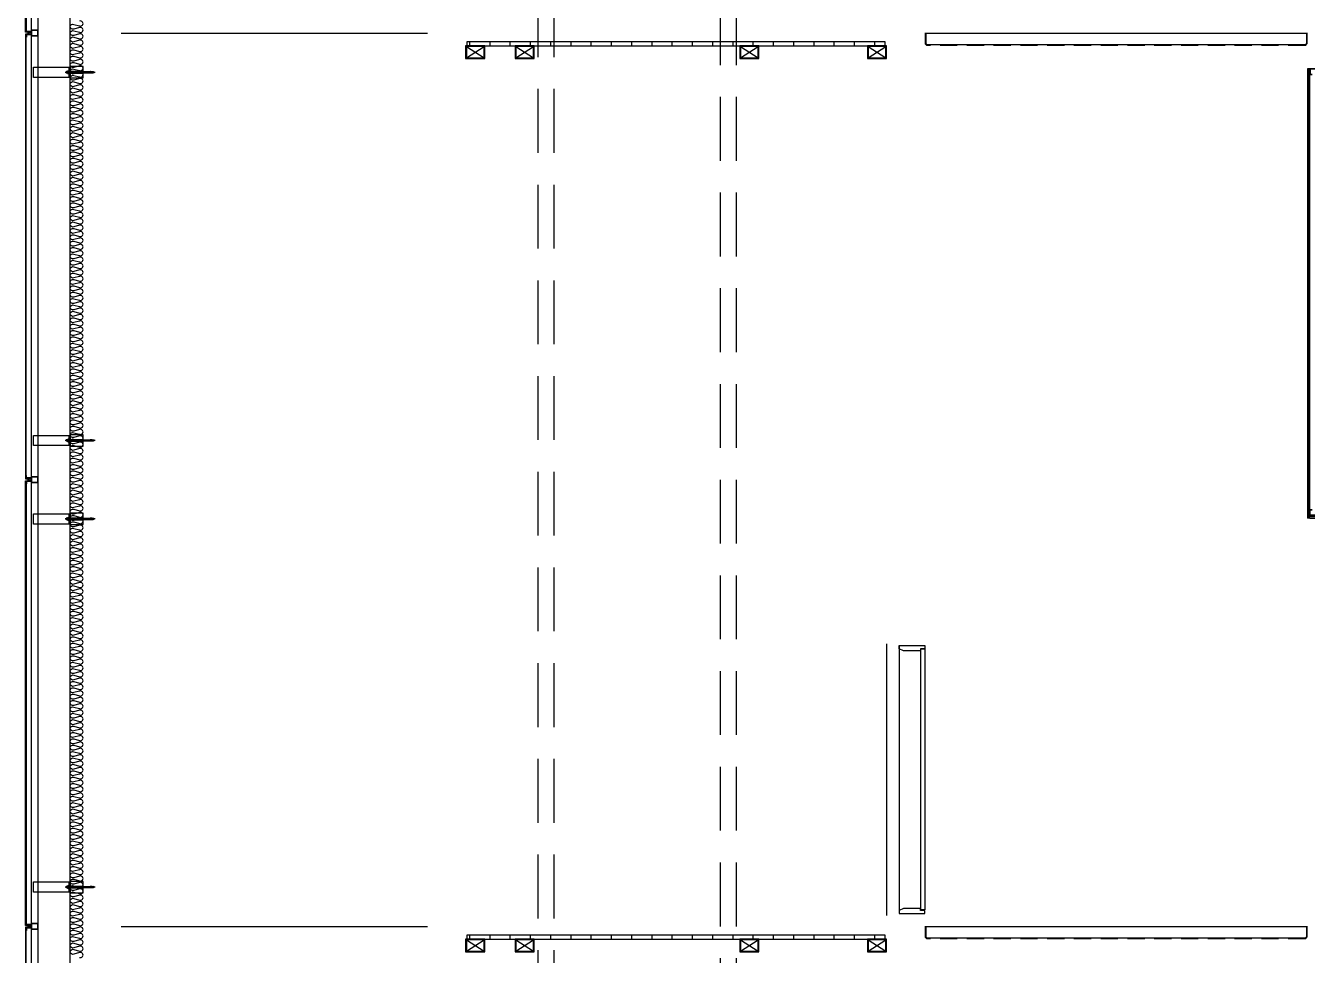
# Model space of a CAD drawing. Header units: millimetres. Extents: x 17311 to 801382, y -242618 to -104888.
# Drawn here: x 284811 to 294861, y -176457 to -169171 of the extents above; entities that cross this region are included whole.
import ezdxf

# ---------------------------------------------------------------- set-up
doc = ezdxf.new("R2010")
doc.units = ezdxf.units.MM
doc.header["$LTSCALE"] = 250
doc.linetypes.add('ghid', pattern=[3, 2, -1])
doc.linetypes.add('HID', pattern=[2.8, 1.8, -1])
for name, color, linetype in [('8입면선', 8, 'Continuous'), ('A-CON', 2, 'Continuous'), ('A-DOOR', 4, 'Continuous'), ('A-ELE-8', 8, 'Continuous'), ('A-ELE8', 8, 'Continuous'), ('A-ETC-8', 8, 'Continuous'), ('A-FIN', 6, 'Continuous'), ('A-FIN-8', 8, 'Continuous'), ('A-WALL-D', 7, 'Continuous'), ('A-WP', 1, 'HID'), ('A-연도', 5, 'ghid'), ('GAGAM-DT', 7, 'Continuous'), ('ISL', 251, 'Continuous'), ('STL-PIPE', 5, 'Continuous'), ('입면', 7, 'Continuous')]:
    doc.layers.add(name, color=color, linetype=linetype)

# ---------------------------------------------------------------- blocks, each defined once
blk = doc.blocks.new('A$Cd8a970fb')
at = {"layer": 'A-ETC-8', "elevation": 0}
for points in [[(-75, 100), (-75, 0), (75, 0), (75, 100)], [(-69, 94), (-69, 6), (69, 6), (69, 94)]]:
    blk.add_lwpolyline(points, close=True, dxfattribs=at)
at = {"layer": 'STL-PIPE', "color": 1}
for p, q in [((-69, 6, 0), (69, 94, 0)), ((-69, 94, 0), (69, 6, 0))]:
    blk.add_line(p, q, dxfattribs=at)
blk = doc.blocks.new('A$C632c858f')
at = {"layer": 'A-ETC-8'}
blk.add_arc((-3, 0), 24, 341.8248, 18.1752, dxfattribs=at)
blk.add_ellipse((34, 0), major_axis=(7.59, 0), ratio=0.987937, dxfattribs=at)
blk = doc.blocks.new('A$Cae507117')
at = {"layer": 'A-ETC-8'}
for points in [[(-50, 0), (-50, -50), (0, -50), (0, 0)], [(-46.8, -3.2), (-46.8, -46.8), (-3.2, -46.8), (-3.2, -3.2)]]:
    blk.add_lwpolyline(points, close=True, dxfattribs=at)
blk = doc.blocks.new('*U91')
at = {"layer": '8입면선', "color": 8}
for p, q in [((10, 0), (10, 3520)), ((190, 0), (190, 3520)), ((190, 10), (10, 10))]:
    blk.add_line(p, q, dxfattribs=at)
at = {"layer": 'A-WALL-D'}
for p, q in [((0, 3520), (0, 0)), ((20, 3520), (0, 3520)), ((20, 10), (20, 3520)), ((180, 10), (180, 3520)), ((200, 3520), (180, 3520)), ((200, 3520), (200, 0)), ((20, 0), (0, 0)), ((180, 20), (20, 20)), ((20, 0), (180, 0)), ((200, 0), (180, 0))]:
    blk.add_line(p, q, dxfattribs=at)
at = {"layer": 'GAGAM-DT', "color": 8}
for p, q in [((97, 3514), (97, 3546)), ((102, 3540), (97, 3546)), ((102, 3514), (102, 3540)), ((105, 3514), (95, 3514)), ((95, 3514), (95, 3511)), ((103, 3509), (96, 3509)), ((97, 3514), (97, 3509)), ((102, 3514), (102, 3509)), ((105, 3514), (105, 3511)), ((95, 26), (95, 29)), ((105, 26), (95, 26)), ((104, 31), (97, 31)), ((98, 26), (98, 31)), ((98, 26), (98, -6)), ((103, 26), (103, 31)), ((103, 26), (103, 0)), ((105, 26), (105, 29)), ((103, 0), (98, -6))]:
    blk.add_line(p, q, dxfattribs=at)
for centre, start, end in [((96, 3511), 180, 270), ((103, 3511), 270, 0), ((97, 29), 90, 180), ((104, 29), 0, 90)]:
    blk.add_arc(centre, 1.51, start, end, dxfattribs=at)
at = {"layer": '입면', "color": 6}
for p, q in [((20, 3475), (20, 3520)), ((20, 3520), (85, 3520)), ((84, 3519), (21, 3519)), ((21, 3519), (21, 3476)), ((89, 3513), (84, 3519)), ((85, 3520), (90, 3514)), ((109, 3514), (114, 3520)), ((115, 3519), (110, 3513)), ((114, 3520), (180, 3520)), ((178, 3519), (115, 3519)), ((178, 3476), (178, 3519)), ((180, 3520), (180, 3475)), ((37, 3475), (20, 3475)), ((21, 3476), (37, 3476)), ((37, 3476), (37, 3475)), ((110, 3513), (89, 3513)), ((90, 3514), (109, 3514)), ((162, 3475), (162, 3476)), ((162, 3476), (178, 3476)), ((180, 3475), (162, 3475)), ((38, 65), (20, 65)), ((20, 65), (20, 20)), ((20, 20), (85, 20)), ((21, 21), (21, 64)), ((21, 64), (38, 64)), ((85, 21), (21, 21)), ((38, 64), (38, 65)), ((90, 27), (85, 21)), ((85, 20), (90, 26)), ((110, 27), (90, 27)), ((90, 26), (110, 26)), ((115, 21), (110, 27)), ((110, 26), (115, 20)), ((179, 21), (115, 21)), ((115, 20), (180, 20)), ((180, 65), (162, 65)), ((162, 65), (162, 64)), ((162, 64), (179, 64)), ((179, 64), (179, 21)), ((180, 20), (180, 65))]:
    blk.add_line(p, q, dxfattribs=at)
blk = doc.blocks.new('A$Cc29243e6')
at = {"layer": 'A-연도'}
for points in [[(10720, -200), (10720, -33638), (9170, -33638), (9170, -200)], [(9295, -33638), (9295, -200)], [(10595, -200), (10595, -33638)]]:
    blk.add_lwpolyline(points, dxfattribs=at)
blk = doc.blocks.new('너트 M12')
for p, q in [((-9, 0), (9, 0)), ((-10, -9), (-10, -1)), ((9, -10), (-9, -10)), ((0, -8), (0, -1)), ((10, -1), (10, -9))]:
    blk.add_line(p, q)
for centre, start, end in [((-9, -1), 90, 180), ((-9, -9), 180, 270), ((9, -1), 0, 90), ((9, -9), 270, 0)]:
    blk.add_arc(centre, 0.5, start, end)
at = {"extrusion": (0, 0, -1)}
for centre, major_axis, ratio, start_param, end_param in [((-5, -1), (-4.75, 0.31), 0.185359, -0.024388, 3.141593), ((5, -1), (4.75, 0.31), 0.185108, 3.141593, 6.30754), ((-5, -9), (4.75, 0.31), 0.187111, 0, 3.166211), ((5, -9), (-4.75, 0.31), 0.185991, 3.117121, 6.283185)]:
    blk.add_ellipse(centre, major_axis=major_axis, ratio=ratio, start_param=start_param, end_param=end_param, dxfattribs=at)
blk = doc.blocks.new('A$C5ebcaad0')
at = {"layer": 'A-ETC-8'}
for p, q in [((-449, -225), (-214, -225)), ((-439, -220), (-439, -229)), ((-437, -219), (-437, -219)), ((-426, -220), (-437, -219)), ((-437, -231), (-426, -229)), ((-437, -231), (-437, -231)), ((-432, -220), (-432, -221)), ((-432, -229), (-432, -230)), ((-416, -219), (-431, -219)), ((-431, -222), (-429, -223)), ((-431, -228), (-429, -227)), ((-431, -231), (-416, -231)), ((-421, -224), (-428, -224)), ((-421, -226), (-428, -226)), ((-426, -220), (-412, -220)), ((-426, -229), (-412, -229)), ((-421, -223), (-421, -223)), ((-421, -227), (-421, -227)), ((-417, -227), (-417, -223)), ((-416, -219), (-413, -219)), ((-416, -231), (-413, -231)), ((-413, -219), (-413, -231)), ((-412, -231), (-412, -219)), ((-409, -219), (-412, -219)), ((-412, -231), (-409, -231)), ((-409, -231), (-409, -219)), ((-355, -219), (-409, -219)), ((-409, -231), (-355, -231)), ((-355, -219), (-246, -219)), ((-246, -231), (-355, -231)), ((-234, -219), (-226, -219)), ((-234, -220), (-224, -220)), ((-234, -229), (-224, -229)), ((-234, -231), (-226, -231)), ((-226, -231), (-226, -219)), ((-224, -220), (-226, -219)), ((-224, -229), (-226, -231)), ((-224, -229), (-224, -220))]:
    blk.add_line(p, q, dxfattribs=at)
for points in [[(-255, -180), (-255, -269), (-355, -269), (-355, -180)], [(34, -185), (-252, -185), (-252, -265), (34, -265)], [(-252, -265), (-246, -265), (-246, -185), (-252, -185)], [(-246, -210), (-246, -240), (-244, -240), (-244, -210)]]:
    blk.add_lwpolyline(points, close=True, dxfattribs=at)
blk.add_lwpolyline([(-252, -177), (-252, -272, -0.414214), (-253, -273), (-255, -273), (-255, -176), (-253, -176, -0.414214)], format="xyb", close=True, dxfattribs=at)
for centre, radius, start, end in [((-437, -220), 1.5, 90, 180), ((-437, -229), 1.5, 180, 270), ((-431, -220), 1, 90, 180), ((-431, -221), 1, 180, 236.3099), ((-431, -229), 1, 123.6901, 180), ((-431, -230), 1, 180, 270), ((-428, -221), 3, 236.3099, 270), ((-428, -229), 3, 90, 123.6901), ((-419, -223), 2, 90, 180), ((-421, -223), 0.5, 270, 0), ((-421, -227), 0.5, 0, 90), ((-419, -227), 2, 180, 270), ((-419, -223), 2, 0, 90), ((-419, -227), 2, 270, 0)]:
    blk.add_arc(centre, radius, start, end, dxfattribs=at)
at = {"layer": 'A-ETC-8', "xscale": -1, "rotation": 90}
blk.add_blockref('너트 M12', (-244, -225), dxfattribs=at)
blk = doc.blocks.new('A$C569640a8')
at = {"layer": 'A-DOOR', "linetype": 'Continuous'}
for points in [[(0, -40), (-33, -40), (-33, -55), (-167, -55), (-200, -40), (-200, -15), (0, -15)], [(0, -2085), (-30, -2085), (-30, -40), (0, -40)], [(0, -2090), (-33, -2090), (-33, -2075), (-167, -2075), (-200, -2090), (-200, -2115), (0, -2115)]]:
    blk.add_lwpolyline(points, close=True, dxfattribs=at)
at = {"layer": 'A-ELE8'}
blk.add_lwpolyline([(-200, -15), (-200, -2115)], dxfattribs=at)

msp = doc.modelspace()

# ---------------------------------------------------------------- hatches: boundary and pattern name
at = {"layer": 'A-ELE-8'}
h = msp.add_hatch(dxfattribs=at)
h.set_pattern_fill('ANSI31', color=256, scale=50, angle=45)
h.set_pattern_definition([(90, (62074.74, 28873.9), (-158.75, 1e-14), [])])
h.paths.add_polyline_path([(288270.7, -169329.5), (288270.7, -169297.5), (291550.7, -169297.5), (291550.7, -169329.5)])
h = msp.add_hatch(dxfattribs=at)
h.set_pattern_fill('ANSI31', color=256, scale=50, angle=45)
h.set_pattern_definition([(90, (62074.74, 21873.9), (-158.75, 1e-14), [])])
h.paths.add_polyline_path([(288270.7, -176329.5), (288270.7, -176297.5), (291550.7, -176297.5), (291550.7, -176329.5)])

# ---------------------------------------------------------------- linework, layer by layer
for points in [[(288270.7, -169329.5), (291550.7, -169329.5), (291550.7, -169297.5), (288270.7, -169297.5)], [(288270.7, -176329.5), (291550.7, -176329.5), (291550.7, -176297.5), (288270.7, -176297.5)]]:
    msp.add_lwpolyline(points, close=True, dxfattribs=at)
at = {"layer": 'A-ELE8'}
msp.add_lwpolyline([(291560.7, -174014.5), (291560.7, -176144.5)], dxfattribs=at)
at = {"layer": 'A-ETC-8'}
for p, q in [((284855.7, -200799.5), (284855.7, -154461.7)), ((284905.7, -154461.7), (284905.7, -200799.5))]:
    msp.add_line(p, q, dxfattribs=at)
for points in [[(284818.7, -169218), (284853.7, -169218), (284853.7, -169229), (284855.7, -169229), (284855.7, -169216), (284820.3, -169216, 0.2265409), (284816.7, -169212.3), (284816.7, -169197.6), (284814.7, -169197.6), (284814.7, -169214, -0.4142136)], [(284818.7, -169241), (284853.7, -169241), (284853.7, -169230), (284855.7, -169230), (284855.7, -169243), (284820.3, -169243, -0.2265409), (284816.7, -169246.6), (284816.7, -169261.3), (284814.7, -169261.3), (284814.7, -169245, 0.4142136)], [(284818.7, -172718), (284853.7, -172718), (284853.7, -172729), (284855.7, -172729), (284855.7, -172716), (284820.3, -172716, 0.2265409), (284816.7, -172712.3), (284816.7, -172697.6), (284814.7, -172697.6), (284814.7, -172714, -0.4142136)], [(284818.7, -172741), (284853.7, -172741), (284853.7, -172730), (284855.7, -172730), (284855.7, -172743), (284820.3, -172743, -0.2265409), (284816.7, -172746.6), (284816.7, -172761.3), (284814.7, -172761.3), (284814.7, -172745, 0.4142136)], [(284818.7, -176218), (284853.7, -176218), (284853.7, -176229), (284855.7, -176229), (284855.7, -176216), (284820.3, -176216, 0.2265409), (284816.7, -176212.3), (284816.7, -176197.6), (284814.7, -176197.6), (284814.7, -176214, -0.4142136)], [(284818.7, -176241), (284853.7, -176241), (284853.7, -176230), (284855.7, -176230), (284855.7, -176243), (284820.3, -176243, -0.2265409), (284816.7, -176246.6), (284816.7, -176261.3), (284814.7, -176261.3), (284814.7, -176245, 0.4142136)]]:
    msp.add_lwpolyline(points, format="xyb", close=True, dxfattribs=at)
at = {"layer": 'A-FIN'}
for p, q in [((285560.7, -169229.5), (287960.7, -169229.5)), ((291860.7, -169229.5), (294860.7, -169229.5)), ((285560.7, -176229.5), (287960.7, -176229.5)), ((291860.7, -176229.5), (294860.7, -176229.5))]:
    msp.add_line(p, q, dxfattribs=at)
for points in [[(284851.7, -169218), (284851.7, -169222), (284810.7, -169222), (284810.7, -165237), (284851.7, -165237), (284851.7, -165241), (284814.7, -165241), (284814.7, -169218), (284851.7, -169218)], [(284851.7, -169241), (284851.7, -169237), (284810.7, -169237), (284810.7, -172722), (284851.7, -172722), (284851.7, -172718), (284814.7, -172718), (284814.7, -169241), (284851.7, -169241)], [(284851.7, -176218), (284851.7, -176222), (284810.7, -176222), (284810.7, -172737), (284851.7, -172737), (284851.7, -172741), (284814.7, -172741), (284814.7, -176218), (284851.7, -176218)], [(284851.7, -176241), (284851.7, -176237), (284810.7, -176237), (284810.7, -179972), (284851.7, -179972), (284851.7, -179968), (284814.7, -179968), (284814.7, -176241), (284851.7, -176241)]]:
    msp.add_lwpolyline(points, close=True, dxfattribs=at)
at = {"layer": 'A-FIN-8'}
for p, q in [((291868.7, -169229.5), (291868.7, -169311.3)), ((294852.7, -169229.5), (294852.7, -169311.3)), ((294852.7, -169229.5), (294852.7, -169311.3)), ((291878.9, -169321.5), (291868.7, -169311.3)), ((294842.4, -169321.5), (291878.9, -169321.5)), ((294842.4, -169321.5), (294852.7, -169311.3)), ((291868.7, -176229.5), (291868.7, -176311.3)), ((294852.7, -176229.5), (294852.7, -176311.3)), ((294852.7, -176229.5), (294852.7, -176311.3)), ((291878.9, -176321.5), (291868.7, -176311.3)), ((294842.4, -176321.5), (291878.9, -176321.5)), ((294842.4, -176321.5), (294852.7, -176311.3))]:
    msp.add_line(p, q, dxfattribs=at)
at = {"layer": 'A-WP', "ltscale": 0.3}
for p, q in [((291863.7, -169229.5), (291863.7, -169314.3)), ((294857.7, -169229.5), (294857.7, -169314.3)), ((291875.8, -169326.5), (291863.7, -169314.3)), ((294845.5, -169326.5), (291875.8, -169326.5)), ((294845.5, -169326.5), (294857.7, -169314.3)), ((291863.7, -176229.5), (291863.7, -176314.3)), ((294857.7, -176229.5), (294857.7, -176314.3)), ((291875.8, -176326.5), (291863.7, -176314.3)), ((294845.5, -176326.5), (291875.8, -176326.5)), ((294845.5, -176326.5), (294857.7, -176314.3))]:
    msp.add_line(p, q, dxfattribs=at)
at = {"layer": 'ISL'}
msp.add_line((285160.7, -202529.5), (285160.7, -154479.5), dxfattribs=at)
msp.add_lwpolyline([(285233.6, -176473.2, 1.4491979), (285233.6, -176435.8), (285187.8, -176448.2, -0.5248557), (285160.7, -176429.5, -0.5248557), (285187.8, -176410.8), (285233.6, -176423.2, 1.4491979), (285233.6, -176385.8), (285187.8, -176398.2, -0.5248557), (285160.7, -176379.5, -0.5248557), (285187.8, -176360.8), (285233.6, -176373.2, 1.4491979), (285233.6, -176335.8), (285187.8, -176348.2, -0.5248557), (285160.7, -176329.5, -0.5248557), (285187.8, -176310.8), (285233.6, -176323.2, 1.4491979), (285233.6, -176285.8), (285187.8, -176298.2, -0.5248557), (285160.7, -176279.5, -0.5248557), (285187.8, -176260.8), (285233.6, -176273.2, 1.4491979), (285233.6, -176235.8), (285187.8, -176248.2, -0.5248557), (285160.7, -176229.5, -0.5248557), (285187.8, -176210.8), (285233.6, -176223.2, 1.4491979), (285233.6, -176185.8), (285187.8, -176198.2, -0.5248557), (285160.7, -176179.5, -0.5248557), (285187.8, -176160.8), (285233.6, -176173.2, 1.4491979), (285233.6, -176135.8), (285187.8, -176148.2, -0.5248557), (285160.7, -176129.5, -0.5248557), (285187.8, -176110.8), (285233.6, -176123.2, 1.4491979), (285233.6, -176085.8), (285187.8, -176098.2, -0.5248557), (285160.7, -176079.5, -0.5248557), (285187.8, -176060.8), (285233.6, -176073.2, 1.4491979), (285233.6, -176035.8), (285187.8, -176048.2, -0.5248557), (285160.7, -176029.5, -0.5248557), (285187.8, -176010.8), (285233.6, -176023.2, 1.4491979), (285233.6, -175985.8), (285187.8, -175998.2, -0.5248557), (285160.7, -175979.5, -0.5248557), (285187.8, -175960.8), (285233.6, -175973.2, 1.4491979), (285233.6, -175935.8), (285187.8, -175948.2, -0.5248557), (285160.7, -175929.5, -0.5248557), (285187.8, -175910.8), (285233.6, -175923.2, 1.4491979), (285233.6, -175885.8), (285187.8, -175898.2, -0.5248557), (285160.7, -175879.5, -0.5248557), (285187.8, -175860.8), (285233.6, -175873.2, 1.4491979), (285233.6, -175835.8), (285187.8, -175848.2, -0.5248557), (285160.7, -175829.5, -0.5248557), (285187.8, -175810.8), (285233.6, -175823.2, 1.4491979), (285233.6, -175785.8), (285187.8, -175798.2, -0.5248557), (285160.7, -175779.5, -0.5248557), (285187.8, -175760.8), (285233.6, -175773.2, 1.4491979), (285233.6, -175735.8), (285187.8, -175748.2, -0.5248557), (285160.7, -175729.5, -0.5248557), (285187.8, -175710.8), (285233.6, -175723.2, 1.4491979), (285233.6, -175685.8), (285187.8, -175698.2, -0.5248557), (285160.7, -175679.5, -0.5248557), (285187.8, -175660.8), (285233.6, -175673.2, 1.4491979), (285233.6, -175635.8), (285187.8, -175648.2, -0.5248557), (285160.7, -175629.5, -0.5248557), (285187.8, -175610.8), (285233.6, -175623.2, 1.4491979), (285233.6, -175585.8), (285187.8, -175598.2, -0.5248557), (285160.7, -175579.5, -0.5248557), (285187.8, -175560.8), (285233.6, -175573.2, 1.4491979), (285233.6, -175535.8), (285187.8, -175548.2, -0.5248557), (285160.7, -175529.5, -0.5248557), (285187.8, -175510.8), (285233.6, -175523.2, 1.4491979), (285233.6, -175485.8), (285187.8, -175498.2, -0.5248557), (285160.7, -175479.5, -0.5248557), (285187.8, -175460.8), (285233.6, -175473.2, 1.4491979), (285233.6, -175435.8), (285187.8, -175448.2, -0.5248557), (285160.7, -175429.5, -0.5248557), (285187.8, -175410.8), (285233.6, -175423.2, 1.4491979), (285233.6, -175385.8), (285187.8, -175398.2, -0.5248557), (285160.7, -175379.5, -0.5248557), (285187.8, -175360.8), (285233.6, -175373.2, 1.4491979), (285233.6, -175335.8), (285187.8, -175348.2, -0.5248557), (285160.7, -175329.5, -0.5248557), (285187.8, -175310.8), (285233.6, -175323.2, 1.4491979), (285233.6, -175285.8), (285187.8, -175298.2, -0.5248557), (285160.7, -175279.5, -0.5248557), (285187.8, -175260.8), (285233.6, -175273.2, 1.4491979), (285233.6, -175235.8), (285187.8, -175248.2, -0.5248557), (285160.7, -175229.5, -0.5248557), (285187.8, -175210.8), (285233.6, -175223.2, 1.4491979), (285233.6, -175185.8), (285187.8, -175198.2, -0.5248557), (285160.7, -175179.5, -0.5248557), (285187.8, -175160.8), (285233.6, -175173.2, 1.4491979), (285233.6, -175135.8), (285187.8, -175148.2, -0.5248557), (285160.7, -175129.5, -0.5248557), (285187.8, -175110.8), (285233.6, -175123.2, 1.4491979), (285233.6, -175085.8), (285187.8, -175098.2, -0.5248557), (285160.7, -175079.5, -0.5248557), (285187.8, -175060.8), (285233.6, -175073.2, 1.4491979), (285233.6, -175035.8), (285187.8, -175048.2, -0.5248557), (285160.7, -175029.5, -0.5248557), (285187.8, -175010.8), (285233.6, -175023.2, 1.4491979), (285233.6, -174985.8), (285187.8, -174998.2, -0.5248557), (285160.7, -174979.5, -0.5248557), (285187.8, -174960.8), (285233.6, -174973.2, 1.4491979), (285233.6, -174935.8), (285187.8, -174948.2, -0.5248557), (285160.7, -174929.5, -0.5248557), (285187.8, -174910.8), (285233.6, -174923.2, 1.4491979), (285233.6, -174885.8), (285187.8, -174898.2, -0.5248557), (285160.7, -174879.5, -0.5248557), (285187.8, -174860.8), (285233.6, -174873.2, 1.4491979), (285233.6, -174835.8), (285187.8, -174848.2, -0.5248557), (285160.7, -174829.5, -0.5248557), (285187.8, -174810.8), (285233.6, -174823.2, 1.4491979), (285233.6, -174785.8), (285187.8, -174798.2, -0.5248557), (285160.7, -174779.5, -0.5248557), (285187.8, -174760.8), (285233.6, -174773.2, 1.4491979), (285233.6, -174735.8), (285187.8, -174748.2, -0.5248557), (285160.7, -174729.5, -0.5248557), (285187.8, -174710.8), (285233.6, -174723.2, 1.4491979), (285233.6, -174685.8), (285187.8, -174698.2, -0.5248557), (285160.7, -174679.5, -0.5248557), (285187.8, -174660.8), (285233.6, -174673.2, 1.4491979), (285233.6, -174635.8), (285187.8, -174648.2, -0.5248557), (285160.7, -174629.5, -0.5248557), (285187.8, -174610.8), (285233.6, -174623.2, 1.4491979), (285233.6, -174585.8), (285187.8, -174598.2, -0.5248557), (285160.7, -174579.5, -0.5248557), (285187.8, -174560.8), (285233.6, -174573.2, 1.4491979), (285233.6, -174535.8), (285187.8, -174548.2, -0.5248557), (285160.7, -174529.5, -0.5248557), (285187.8, -174510.8), (285233.6, -174523.2, 1.4491979), (285233.6, -174485.8), (285187.8, -174498.2, -0.5248557), (285160.7, -174479.5, -0.5248557), (285187.8, -174460.8), (285233.6, -174473.2, 1.4491979), (285233.6, -174435.8), (285187.8, -174448.2, -0.5248557), (285160.7, -174429.5, -0.5248557), (285187.8, -174410.8), (285233.6, -174423.2, 1.4491979), (285233.6, -174385.8), (285187.8, -174398.2, -0.5248557), (285160.7, -174379.5, -0.5248557), (285187.8, -174360.8), (285233.6, -174373.2, 1.4491979), (285233.6, -174335.8), (285187.8, -174348.2, -0.5248557), (285160.7, -174329.5, -0.5248557), (285187.8, -174310.8), (285233.6, -174323.2, 1.4491979), (285233.6, -174285.8), (285187.8, -174298.2, -0.5248557), (285160.7, -174279.5, -0.5248557), (285187.8, -174260.8), (285233.6, -174273.2, 1.4491979), (285233.6, -174235.8), (285187.8, -174248.2, -0.5248557), (285160.7, -174229.5, -0.5248557), (285187.8, -174210.8), (285233.6, -174223.2, 1.4491979), (285233.6, -174185.8), (285187.8, -174198.2, -0.5248557), (285160.7, -174179.5, -0.5248557), (285187.8, -174160.8), (285233.6, -174173.2, 1.4491979), (285233.6, -174135.8), (285187.8, -174148.2, -0.5248557), (285160.7, -174129.5, -0.5248557), (285187.8, -174110.8), (285233.6, -174123.2, 1.4491979), (285233.6, -174085.8), (285187.8, -174098.2, -0.5248557), (285160.7, -174079.5, -0.5248557), (285187.8, -174060.8), (285233.6, -174073.2, 1.4491979), (285233.6, -174035.8), (285187.8, -174048.2, -0.5248557), (285160.7, -174029.5, -0.5248557), (285187.8, -174010.8), (285233.6, -174023.2, 1.4491979), (285233.6, -173985.8), (285187.8, -173998.2, -0.5248557), (285160.7, -173979.5, -0.5248557), (285187.8, -173960.8), (285233.6, -173973.2, 1.4491979), (285233.6, -173935.8), (285187.8, -173948.2, -0.5248557), (285160.7, -173929.5, -0.5248557), (285187.8, -173910.8), (285233.6, -173923.2, 1.4491979), (285233.6, -173885.8), (285187.8, -173898.2, -0.5248557), (285160.7, -173879.5, -0.5248557), (285187.8, -173860.8), (285233.6, -173873.2, 1.4491979), (285233.6, -173835.8), (285187.8, -173848.2, -0.5248557), (285160.7, -173829.5, -0.5248557), (285187.8, -173810.8), (285233.6, -173823.2, 1.4491979), (285233.6, -173785.8), (285187.8, -173798.2, -0.5248557), (285160.7, -173779.5, -0.5248557), (285187.8, -173760.8), (285233.6, -173773.2, 1.4491979), (285233.6, -173735.8), (285187.8, -173748.2, -0.5248557), (285160.7, -173729.5, -0.5248557), (285187.8, -173710.8), (285233.6, -173723.2, 1.4491979), (285233.6, -173685.8), (285187.8, -173698.2, -0.5248557), (285160.7, -173679.5, -0.5248557), (285187.8, -173660.8), (285233.6, -173673.2, 1.4491979), (285233.6, -173635.8), (285187.8, -173648.2, -0.5248557), (285160.7, -173629.5, -0.5248557), (285187.8, -173610.8), (285233.6, -173623.2, 1.4491979), (285233.6, -173585.8), (285187.8, -173598.2, -0.5248557), (285160.7, -173579.5, -0.5248557), (285187.8, -173560.8), (285233.6, -173573.2, 1.4491979), (285233.6, -173535.8), (285187.8, -173548.2, -0.5248557), (285160.7, -173529.5, -0.5248557), (285187.8, -173510.8), (285233.6, -173523.2, 1.4491979), (285233.6, -173485.8), (285187.8, -173498.2, -0.5248557), (285160.7, -173479.5, -0.5248557), (285187.8, -173460.8), (285233.6, -173473.2, 1.4491979), (285233.6, -173435.8), (285187.8, -173448.2, -0.5248557), (285160.7, -173429.5, -0.5248557), (285187.8, -173410.8), (285233.6, -173423.2, 1.4491979), (285233.6, -173385.8), (285187.8, -173398.2, -0.5248557), (285160.7, -173379.5, -0.5248557), (285187.8, -173360.8), (285233.6, -173373.2, 1.4491979), (285233.6, -173335.8), (285187.8, -173348.2, -0.5248557), (285160.7, -173329.5, -0.5248557), (285187.8, -173310.8), (285233.6, -173323.2, 1.4491979), (285233.6, -173285.8), (285187.8, -173298.2, -0.5248557), (285160.7, -173279.5, -0.5248557), (285187.8, -173260.8), (285233.6, -173273.2, 1.4491979), (285233.6, -173235.8), (285187.8, -173248.2, -0.5248557), (285160.7, -173229.5, -0.5248557), (285187.8, -173210.8), (285233.6, -173223.2, 1.4491979), (285233.6, -173185.8), (285187.8, -173198.2, -0.5248557), (285160.7, -173179.5, -0.5248557), (285187.8, -173160.8), (285233.6, -173173.2, 1.4491979), (285233.6, -173135.8), (285187.8, -173148.2, -0.5248557), (285160.7, -173129.5, -0.5248557), (285187.8, -173110.8), (285233.6, -173123.2, 1.4491979), (285233.6, -173085.8), (285187.8, -173098.2, -0.5248557), (285160.7, -173079.5, -0.5248557), (285187.8, -173060.8), (285233.6, -173073.2, 1.4491979), (285233.6, -173035.8), (285187.8, -173048.2, -0.5248557), (285160.7, -173029.5, -0.5248557), (285187.8, -173010.8), (285233.6, -173023.2, 1.4491979), (285233.6, -172985.8), (285187.8, -172998.2, -0.5248557), (285160.7, -172979.5, -0.5248557), (285187.8, -172960.8), (285233.6, -172973.2, 1.4491979), (285233.6, -172935.8), (285187.8, -172948.2, -0.5248557), (285160.7, -172929.5, -0.5248557), (285187.8, -172910.8), (285233.6, -172923.2, 1.4491979), (285233.6, -172885.8), (285187.8, -172898.2, -0.5248557), (285160.7, -172879.5, -0.5248557), (285187.8, -172860.8), (285233.6, -172873.2, 1.4491979), (285233.6, -172835.8), (285187.8, -172848.2, -0.5248557), (285160.7, -172829.5, -0.5248557), (285187.8, -172810.8), (285233.6, -172823.2, 1.4491979), (285233.6, -172785.8), (285187.8, -172798.2, -0.5248557), (285160.7, -172779.5, -0.5248557), (285187.8, -172760.8), (285233.6, -172773.2, 1.4491979), (285233.6, -172735.8), (285187.8, -172748.2, -0.5248557), (285160.7, -172729.5, -0.5248557), (285187.8, -172710.8), (285233.6, -172723.2, 1.4491979), (285233.6, -172685.8), (285187.8, -172698.2, -0.5248557), (285160.7, -172679.5, -0.5248557), (285187.8, -172660.8), (285233.6, -172673.2, 1.4491979), (285233.6, -172635.8), (285187.8, -172648.2, -0.5248557), (285160.7, -172629.5, -0.5248557), (285187.8, -172610.8), (285233.6, -172623.2, 1.4491979), (285233.6, -172585.8), (285187.8, -172598.2, -0.5248557), (285160.7, -172579.5, -0.5248557), (285187.8, -172560.8), (285233.6, -172573.2, 1.4491979), (285233.6, -172535.8), (285187.8, -172548.2, -0.5248557), (285160.7, -172529.5, -0.5248557), (285187.8, -172510.8), (285233.6, -172523.2, 1.4491979), (285233.6, -172485.8), (285187.8, -172498.2, -0.5248557), (285160.7, -172479.5, -0.5248557), (285187.8, -172460.8), (285233.6, -172473.2, 1.4491979), (285233.6, -172435.8), (285187.8, -172448.2, -0.5248557), (285160.7, -172429.5, -0.5248557), (285187.8, -172410.8), (285233.6, -172423.2, 1.4491979), (285233.6, -172385.8), (285187.8, -172398.2, -0.5248557), (285160.7, -172379.5, -0.5248557), (285187.8, -172360.8), (285233.6, -172373.2, 1.4491979), (285233.6, -172335.8), (285187.8, -172348.2, -0.5248557), (285160.7, -172329.5, -0.5248557), (285187.8, -172310.8), (285233.6, -172323.2, 1.4491979), (285233.6, -172285.8), (285187.8, -172298.2, -0.5248557), (285160.7, -172279.5, -0.5248557), (285187.8, -172260.8), (285233.6, -172273.2, 1.4491979), (285233.6, -172235.8), (285187.8, -172248.2, -0.5248557), (285160.7, -172229.5, -0.5248557), (285187.8, -172210.8), (285233.6, -172223.2, 1.4491979), (285233.6, -172185.8), (285187.8, -172198.2, -0.5248557), (285160.7, -172179.5, -0.5248557), (285187.8, -172160.8), (285233.6, -172173.2, 1.4491979), (285233.6, -172135.8), (285187.8, -172148.2, -0.5248557), (285160.7, -172129.5, -0.5248557), (285187.8, -172110.8), (285233.6, -172123.2, 1.4491979), (285233.6, -172085.8), (285187.8, -172098.2, -0.5248557), (285160.7, -172079.5, -0.5248557), (285187.8, -172060.8), (285233.6, -172073.2, 1.4491979), (285233.6, -172035.8), (285187.8, -172048.2, -0.5248557), (285160.7, -172029.5, -0.5248557), (285187.8, -172010.8), (285233.6, -172023.2, 1.4491979), (285233.6, -171985.8), (285187.8, -171998.2, -0.5248557), (285160.7, -171979.5, -0.5248557), (285187.8, -171960.8), (285233.6, -171973.2, 1.4491979), (285233.6, -171935.8), (285187.8, -171948.2, -0.5248557), (285160.7, -171929.5, -0.5248557), (285187.8, -171910.8), (285233.6, -171923.2, 1.4491979), (285233.6, -171885.8), (285187.8, -171898.2, -0.5248557), (285160.7, -171879.5, -0.5248557), (285187.8, -171860.8), (285233.6, -171873.2, 1.4491979), (285233.6, -171835.8), (285187.8, -171848.2, -0.5248557), (285160.7, -171829.5, -0.5248557), (285187.8, -171810.8), (285233.6, -171823.2, 1.4491979), (285233.6, -171785.8), (285187.8, -171798.2, -0.5248557), (285160.7, -171779.5, -0.5248557), (285187.8, -171760.8), (285233.6, -171773.2, 1.4491979), (285233.6, -171735.8), (285187.8, -171748.2, -0.5248557), (285160.7, -171729.5, -0.5248557), (285187.8, -171710.8), (285233.6, -171723.2, 1.4491979), (285233.6, -171685.8), (285187.8, -171698.2, -0.5248557), (285160.7, -171679.5, -0.5248557), (285187.8, -171660.8), (285233.6, -171673.2, 1.4491979), (285233.6, -171635.8), (285187.8, -171648.2, -0.5248557), (285160.7, -171629.5, -0.5248557), (285187.8, -171610.8), (285233.6, -171623.2, 1.4491979), (285233.6, -171585.8), (285187.8, -171598.2, -0.5248557), (285160.7, -171579.5, -0.5248557), (285187.8, -171560.8), (285233.6, -171573.2, 1.4491979), (285233.6, -171535.8), (285187.8, -171548.2, -0.5248557), (285160.7, -171529.5, -0.5248557), (285187.8, -171510.8), (285233.6, -171523.2, 1.4491979), (285233.6, -171485.8), (285187.8, -171498.2, -0.5248557), (285160.7, -171479.5, -0.5248557), (285187.8, -171460.8), (285233.6, -171473.2, 1.4491979), (285233.6, -171435.8), (285187.8, -171448.2, -0.5248557), (285160.7, -171429.5, -0.5248557), (285187.8, -171410.8), (285233.6, -171423.2, 1.4491979), (285233.6, -171385.8), (285187.8, -171398.2, -0.5248557), (285160.7, -171379.5, -0.5248557), (285187.8, -171360.8), (285233.6, -171373.2, 1.4491979), (285233.6, -171335.8), (285187.8, -171348.2, -0.5248557), (285160.7, -171329.5, -0.5248557), (285187.8, -171310.8), (285233.6, -171323.2, 1.4491979), (285233.6, -171285.8), (285187.8, -171298.2, -0.5248557), (285160.7, -171279.5, -0.5248557), (285187.8, -171260.8), (285233.6, -171273.2, 1.4491979), (285233.6, -171235.8), (285187.8, -171248.2, -0.5248557), (285160.7, -171229.5, -0.5248557), (285187.8, -171210.8), (285233.6, -171223.2, 1.4491979), (285233.6, -171185.8), (285187.8, -171198.2, -0.5248557), (285160.7, -171179.5, -0.5248557), (285187.8, -171160.8), (285233.6, -171173.2, 1.4491979), (285233.6, -171135.8), (285187.8, -171148.2, -0.5248557), (285160.7, -171129.5, -0.5248557), (285187.8, -171110.8), (285233.6, -171123.2, 1.4491979), (285233.6, -171085.8), (285187.8, -171098.2, -0.5248557), (285160.7, -171079.5, -0.5248557), (285187.8, -171060.8), (285233.6, -171073.2, 1.4491979), (285233.6, -171035.8), (285187.8, -171048.2, -0.5248557), (285160.7, -171029.5, -0.5248557), (285187.8, -171010.8), (285233.6, -171023.2, 1.4491979), (285233.6, -170985.8), (285187.8, -170998.2, -0.5248557), (285160.7, -170979.5, -0.5248557), (285187.8, -170960.8), (285233.6, -170973.2, 1.4491979), (285233.6, -170935.8), (285187.8, -170948.2, -0.5248557), (285160.7, -170929.5, -0.5248557), (285187.8, -170910.8), (285233.6, -170923.2, 1.4491979), (285233.6, -170885.8), (285187.8, -170898.2, -0.5248557), (285160.7, -170879.5, -0.5248557), (285187.8, -170860.8), (285233.6, -170873.2, 1.4491979), (285233.6, -170835.8), (285187.8, -170848.2, -0.5248557), (285160.7, -170829.5, -0.5248557), (285187.8, -170810.8), (285233.6, -170823.2, 1.4491979), (285233.6, -170785.8), (285187.8, -170798.2, -0.5248557), (285160.7, -170779.5, -0.5248557), (285187.8, -170760.8), (285233.6, -170773.2, 1.4491979), (285233.6, -170735.8), (285187.8, -170748.2, -0.5248557), (285160.7, -170729.5, -0.5248557), (285187.8, -170710.8), (285233.6, -170723.2, 1.4491979), (285233.6, -170685.8), (285187.8, -170698.2, -0.5248557), (285160.7, -170679.5, -0.5248557), (285187.8, -170660.8), (285233.6, -170673.2, 1.4491979), (285233.6, -170635.8), (285187.8, -170648.2, -0.5248557), (285160.7, -170629.5, -0.5248557), (285187.8, -170610.8), (285233.6, -170623.2, 1.4491979), (285233.6, -170585.8), (285187.8, -170598.2, -0.5248557), (285160.7, -170579.5, -0.5248557), (285187.8, -170560.8), (285233.6, -170573.2, 1.4491979), (285233.6, -170535.8), (285187.8, -170548.2, -0.5248557), (285160.7, -170529.5, -0.5248557), (285187.8, -170510.8), (285233.6, -170523.2, 1.4491979), (285233.6, -170485.8), (285187.8, -170498.2, -0.5248557), (285160.7, -170479.5, -0.5248557), (285187.8, -170460.8), (285233.6, -170473.2, 1.4491979), (285233.6, -170435.8), (285187.8, -170448.2, -0.5248557), (285160.7, -170429.5, -0.5248557), (285187.8, -170410.8), (285233.6, -170423.2, 1.4491979), (285233.6, -170385.8), (285187.8, -170398.2, -0.5248557), (285160.7, -170379.5, -0.5248557), (285187.8, -170360.8), (285233.6, -170373.2, 1.4491979), (285233.6, -170335.8), (285187.8, -170348.2, -0.5248557), (285160.7, -170329.5, -0.5248557), (285187.8, -170310.8), (285233.6, -170323.2, 1.4491979), (285233.6, -170285.8), (285187.8, -170298.2, -0.5248557), (285160.7, -170279.5, -0.5248557), (285187.8, -170260.8), (285233.6, -170273.2, 1.4491979), (285233.6, -170235.8), (285187.8, -170248.2, -0.5248557), (285160.7, -170229.5, -0.5248557), (285187.8, -170210.8), (285233.6, -170223.2, 1.4491979), (285233.6, -170185.8), (285187.8, -170198.2, -0.5248557), (285160.7, -170179.5, -0.5248557), (285187.8, -170160.8), (285233.6, -170173.2, 1.4491979), (285233.6, -170135.8), (285187.8, -170148.2, -0.5248557), (285160.7, -170129.5, -0.5248557), (285187.8, -170110.8), (285233.6, -170123.2, 1.4491979), (285233.6, -170085.8), (285187.8, -170098.2, -0.5248557), (285160.7, -170079.5, -0.5248557), (285187.8, -170060.8), (285233.6, -170073.2, 1.4491979), (285233.6, -170035.8), (285187.8, -170048.2, -0.5248557), (285160.7, -170029.5, -0.5248557), (285187.8, -170010.8), (285233.6, -170023.2, 1.4491979), (285233.6, -169985.8), (285187.8, -169998.2, -0.5248557), (285160.7, -169979.5, -0.5248557), (285187.8, -169960.8), (285233.6, -169973.2, 1.4491979), (285233.6, -169935.8), (285187.8, -169948.2, -0.5248557), (285160.7, -169929.5, -0.5248557), (285187.8, -169910.8), (285233.6, -169923.2, 1.4491979), (285233.6, -169885.8), (285187.8, -169898.2, -0.5248557), (285160.7, -169879.5, -0.5248557), (285187.8, -169860.8), (285233.6, -169873.2, 1.4491979), (285233.6, -169835.8), (285187.8, -169848.2, -0.5248557), (285160.7, -169829.5, -0.5248557), (285187.8, -169810.8), (285233.6, -169823.2, 1.4491979), (285233.6, -169785.8), (285187.8, -169798.2, -0.5248557), (285160.7, -169779.5, -0.5248557), (285187.8, -169760.8), (285233.6, -169773.2, 1.4491979), (285233.6, -169735.8), (285187.8, -169748.2, -0.5248557), (285160.7, -169729.5, -0.5248557), (285187.8, -169710.8), (285233.6, -169723.2, 1.4491979), (285233.6, -169685.8), (285187.8, -169698.2, -0.5248557), (285160.7, -169679.5, -0.5248557), (285187.8, -169660.8), (285233.6, -169673.2, 1.4491979), (285233.6, -169635.8), (285187.8, -169648.2, -0.5248557), (285160.7, -169629.5, -0.5248557), (285187.8, -169610.8), (285233.6, -169623.2, 1.4491979), (285233.6, -169585.8), (285187.8, -169598.2, -0.5248557), (285160.7, -169579.5, -0.5248557), (285187.8, -169560.8), (285233.6, -169573.2, 1.4491979), (285233.6, -169535.8), (285187.8, -169548.2, -0.5248557), (285160.7, -169529.5, -0.5248557), (285187.8, -169510.8), (285233.6, -169523.2, 1.4491979), (285233.6, -169485.8), (285187.8, -169498.2, -0.5248557), (285160.7, -169479.5, -0.5248557), (285187.8, -169460.8), (285233.6, -169473.2, 1.4491979), (285233.6, -169435.8), (285187.8, -169448.2, -0.5248557), (285160.7, -169429.5, -0.5248557), (285187.8, -169410.8), (285233.6, -169423.2, 1.4491979), (285233.6, -169385.8), (285187.8, -169398.2, -0.5248557), (285160.7, -169379.5, -0.5248557), (285187.8, -169360.8), (285233.6, -169373.2, 1.4491979), (285233.6, -169335.8), (285187.8, -169348.2, -0.5248557), (285160.7, -169329.5, -0.5248557), (285187.8, -169310.8), (285233.6, -169323.2, 1.4491979), (285233.6, -169285.8), (285187.8, -169298.2, -0.5248557), (285160.7, -169279.5, -0.5248557), (285187.8, -169260.8), (285233.6, -169273.2, 1.4491979), (285233.6, -169235.8), (285187.8, -169248.2, -0.5248557), (285160.7, -169229.5, -0.5248557), (285187.8, -169210.8), (285233.6, -169223.2, 1.4491979), (285233.6, -169185.8), (285187.8, -169198.2, -0.5248557), (285160.7, -169179.5, -0.5248557), (285187.8, -169160.8), (285233.6, -169173.2, 1.4491979), (285233.6, -169135.8)], format="xyb", dxfattribs=at)

# ---------------------------------------------------------------- block references
at = {"layer": 'A-CON'}
msp.add_blockref('A$C569640a8', (291860.7, -174014.5), dxfattribs=at)
at = {"layer": 'A-ETC-8'}
for name, p in [('A$C632c858f', (284810.7, -169229.5)), ('A$Cd8a970fb', (288335.7, -169429.5)), ('A$Cd8a970fb', (288723, -169429.5)), ('A$Cd8a970fb', (290485.7, -169429.5)), ('A$Cd8a970fb', (291485.7, -169429.5)), ('A$C632c858f', (284810.7, -172729.5)), ('A$C632c858f', (284810.7, -176229.5)), ('A$Cd8a970fb', (288335.7, -176429.5)), ('A$Cd8a970fb', (288723, -176429.5)), ('A$Cd8a970fb', (290485.7, -176429.5)), ('A$Cd8a970fb', (291485.7, -176429.5))]:
    msp.add_blockref(name, p, dxfattribs=at)
at = {"layer": 'A-ETC-8', "xscale": -1, "rotation": 180}
for p in [(284905.7, -169254.5), (284905.7, -172754.5), (284905.7, -176254.5)]:
    msp.add_blockref('A$Cae507117', p, dxfattribs=at)
at = {"layer": 'A-ETC-8', "xscale": -1}
for p in [(284905.7, -169312), (284905.7, -172197), (284905.7, -172812), (284905.7, -175697)]:
    msp.add_blockref('A$C5ebcaad0', p, dxfattribs=at)
at = {"layer": 'A-WALL-D'}
msp.add_blockref('*U91', (294860.6, -173029.5), dxfattribs=at)
at = {"layer": 'A-연도'}
msp.add_blockref('A$Cc29243e6', (279660.7, -152279.5, 0), dxfattribs=at)

doc.saveas('drawing.dxf')
